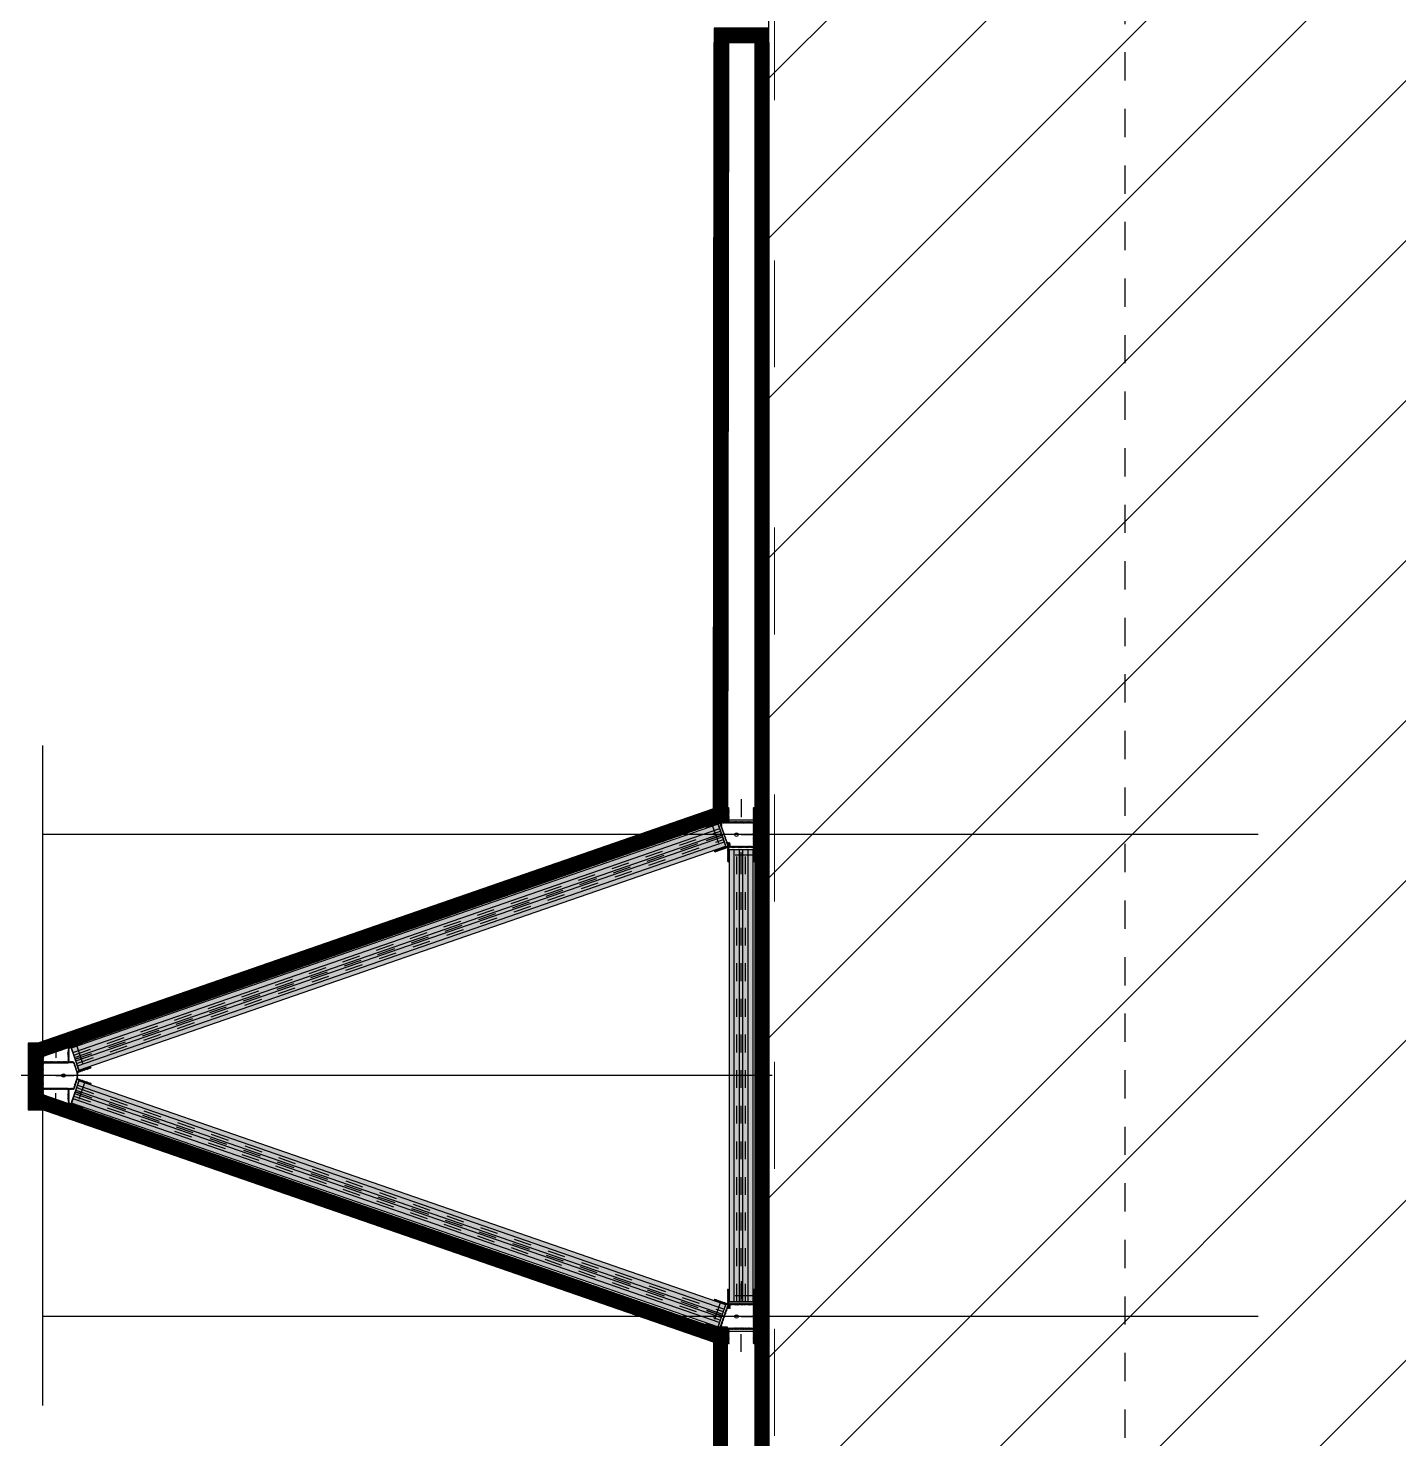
# Model space of a CAD drawing. Header units: millimetres. Extents: x 30 to 130, y 75 to 167.
# Drawn here: x 40.44 to 48.14, y 142.52 to 150.44 of the extents above; entities that cross this region are included whole.
import ezdxf
from ezdxf.enums import TextEntityAlignment as Align

# ---------------------------------------------------------------- set-up
doc = ezdxf.new("R2010")
doc.units = ezdxf.units.MM
doc.header["$LTSCALE"] = 0.05
for name, pattern in [('00 Ground$0$Dash', [6.35, 3.175, -3.175]), ('00 Ground$0$DASHDOT', [25.4, 12.7, -6.35, 0, -6.35]), ('00 Ground$0$DASHDOT2', [12.7, 6.35, -3.175, 0, -3.175]), ('00 Ground$0$HIDDEN', [9.525, 6.35, -3.175]), ('ACAD_ISO03W100', [30, 12, -18])]:
    doc.linetypes.add(name, pattern=pattern)
doc.layers.add('00 Ground$0$A-Panel Interior', color=6, linetype='Continuous', lineweight=0)
doc.layers.add('00 Ground$0$A-Proyecciones', color=252, linetype='Continuous', lineweight=0)
for name, color, linetype in [('00 Ground$0$A-Paneles', 7, 'Continuous'), ('00 Ground$0$E-PERFIL-ALZADO-EJES-GL1', 6, '00 Ground$0$DASHDOT'), ('00 Ground$0$E-PERFIL-ALZADO-GL1', 4, 'Continuous'), ('00 Ground$0$E-PERFIL-ALZADO-TEXTOS-GL1', 6, 'Continuous'), ('00 Ground$0$E-PERFIL-PLANTA-HXL2-EJES', 6, '00 Ground$0$DASHDOT'), ('00 Ground$0$E-PERFIL-PLANTA-HXL5', 4, 'Continuous'), ('00 Ground$0$E-PERFIL-PLANTA-HXL5-TEXTURAS', 6, 'Continuous'), ('00 Ground$0$E-PERFIL-PLANTA-HXL6', 2, 'Continuous'), ('00 Ground$0$E-PERFIL-PLANTA-HXL6-TEXTURAS', 6, 'Continuous'), ('00 Ground$0$EJES', 6, 'Continuous'), ('00 Ground$0$PUENTE GRUA', 5, 'Continuous'), ('CCTV_Cobertura', 2, 'Continuous'), ('MAPAS', 7, 'Continuous')]:
    doc.layers.add(name, color=color, linetype=linetype)
doc.styles.add('00 Ground$0$A10', font='arial.ttf', dxfattribs={"height": 0.1})
pattern_1 = [(45, (-3037.0573, -1545.84536), (-0.44901281, 0.44901281), [])]
pattern_2 = [(45, (-13597.1444, 7821.7855), (-2.24506403, 2.24506403), [])]
pattern_3 = [(135, (16.1473364, -37.2537986), (-0.00136948906, -0.00136948906), [])]

# ---------------------------------------------------------------- blocks, each defined once
blk = doc.blocks.new('*U82')
h = blk.add_hatch()
h.set_pattern_fill('ANSI31', color=250)
h.set_pattern_definition(pattern_2)
h.paths.add_polyline_path([(0, 0), (11744.3, 0), (11744.3, 80), (0, 80)])
at = {"layer": '00 Ground$0$A-Paneles', "color": 4}
blk.add_lwpolyline([(0, 0), (11744.3, 0), (11744.3, 80), (0, 80)], close=True, dxfattribs=at)
blk = doc.blocks.new('*U64')
h = blk.add_hatch()
h.set_pattern_fill('ANSI31', color=250)
h.set_pattern_definition(pattern_2)
h.paths.add_polyline_path([(0, 0), (4372.5, 0), (4372.5, 80), (0, 80)])
at = {"layer": '00 Ground$0$A-Paneles', "color": 4}
blk.add_lwpolyline([(0, 0), (4372.5, 0), (4372.5, 80), (0, 80)], close=True, dxfattribs=at)
blk = doc.blocks.new('*U67')
h = blk.add_hatch()
h.set_pattern_fill('ANSI31', color=250)
h.set_pattern_definition(pattern_2)
h.paths.add_polyline_path([(0, 0), (304.8, 0), (304.8, 80), (0, 80)])
at = {"layer": '00 Ground$0$A-Paneles', "color": 4}
blk.add_lwpolyline([(0, 0), (304.8, 0), (304.8, 80), (0, 80)], close=True, dxfattribs=at)
blk = doc.blocks.new('*U73')
h = blk.add_hatch()
h.set_pattern_fill('ANSI31', color=250)
h.set_pattern_definition(pattern_2)
h.paths.add_polyline_path([(0, 0), (4532, 0), (4532, 80), (0, 80)])
at = {"layer": '00 Ground$0$A-Paneles', "color": 4}
blk.add_lwpolyline([(0, 0), (4532, 0), (4532, 80), (0, 80)], close=True, dxfattribs=at)
blk = doc.blocks.new('*U122')
h = blk.add_hatch()
h.set_pattern_fill('ANSI31', color=250)
h.set_pattern_definition(pattern_2)
h.paths.add_polyline_path([(0, 0), (4015.7, 0), (4015.7, 80), (0, 80)])
at = {"layer": '00 Ground$0$A-Paneles', "color": 4}
blk.add_lwpolyline([(0, 0), (4015.7, 0), (4015.7, 80), (0, 80)], close=True, dxfattribs=at)
blk = doc.blocks.new('*U123')
h = blk.add_hatch()
h.set_pattern_fill('ANSI31', color=250)
h.set_pattern_definition(pattern_2)
h.paths.add_polyline_path([(0, 0), (4015.6, 0), (4015.6, 80), (0, 80)])
at = {"layer": '00 Ground$0$A-Paneles', "color": 4}
blk.add_lwpolyline([(0, 0), (4015.6, 0), (4015.6, 80), (0, 80)], close=True, dxfattribs=at)
blk = doc.blocks.new('*U125')
h = blk.add_hatch()
h.set_pattern_fill('ANSI31', color=250)
h.set_pattern_definition(pattern_2)
h.paths.add_polyline_path([(0, 0), (374.5, 0), (374.5, 80), (0, 80)])
at = {"layer": '00 Ground$0$A-Paneles', "color": 4}
blk.add_lwpolyline([(0, 0), (374.5, 0), (374.5, 80), (0, 80)], close=True, dxfattribs=at)
blk = doc.blocks.new('*U29')
at = {"true_color": 0xffffff}
h = blk.add_hatch(color=7, dxfattribs=at)
h.dxf.hatch_style = 1
h.paths.add_polyline_path([(2.5397, 0.066), (2.5397, -0.066), (0, -0.066), (0, 0.066)])
at = {"layer": '00 Ground$0$E-PERFIL-ALZADO-EJES-GL1', "color": 251, "linetype": '00 Ground$0$HIDDEN', "ltscale": 0.05}
for p, q in [((0, 0.025), (2.5397, 0.025)), ((0.033, -0.066), (0.033, 0.066)), ((2.5067, -0.066), (2.5067, 0.066)), ((0, -0.025), (2.5397, -0.025))]:
    blk.add_line(p, q, dxfattribs=at)
at = {"layer": '00 Ground$0$E-PERFIL-ALZADO-EJES-GL1', "color": 251, "linetype": '00 Ground$0$DASHDOT2', "ltscale": 0.05}
blk.add_line((0, 0), (2.5397, 0), dxfattribs=at)
at = {"layer": '00 Ground$0$E-PERFIL-ALZADO-GL1', "color": 6, "ltscale": 0.05}
for p, q in [((0, 0.04), (2.5397, 0.04)), ((0, 0.01), (2.5397, 0.01)), ((0, -0.01), (2.5397, -0.01)), ((0, -0.04), (2.5397, -0.04))]:
    blk.add_line(p, q, dxfattribs=at)
at = {"layer": '00 Ground$0$E-PERFIL-ALZADO-GL1', "ltscale": 0.05}
blk.add_lwpolyline([(2.5397, 0.066), (2.5397, -0.066), (0, -0.066), (0, 0.066)], close=True, dxfattribs=at)
at = {"layer": '00 Ground$0$E-PERFIL-ALZADO-TEXTOS-GL1', "style": '00 Ground$0$A10'}
blk.add_attdef('TIPO_BARRA', text='', height=0.1, dxfattribs=at).set_placement((1.2698, 0.1564), align=Align.MIDDLE_CENTER)
blk = doc.blocks.new('*U61')
at = {"true_color": 0xffffff}
h = blk.add_hatch(color=7, dxfattribs=at)
h.dxf.hatch_style = 1
h.paths.add_polyline_path([(3.8446, 0.066), (3.8446, -0.066), (0, -0.066), (0, 0.066)])
at = {"layer": '00 Ground$0$E-PERFIL-ALZADO-EJES-GL1', "color": 251, "linetype": '00 Ground$0$HIDDEN', "ltscale": 0.05}
for p, q in [((0, 0.025), (3.8446, 0.025)), ((0.033, -0.066), (0.033, 0.066)), ((3.8116, -0.066), (3.8116, 0.066)), ((0, -0.025), (3.8446, -0.025))]:
    blk.add_line(p, q, dxfattribs=at)
at = {"layer": '00 Ground$0$E-PERFIL-ALZADO-EJES-GL1', "color": 251, "linetype": '00 Ground$0$DASHDOT2', "ltscale": 0.05}
blk.add_line((0, 0), (3.8446, 0), dxfattribs=at)
at = {"layer": '00 Ground$0$E-PERFIL-ALZADO-GL1', "color": 6, "ltscale": 0.05}
for p, q in [((0, 0.04), (3.8446, 0.04)), ((0, 0.01), (3.8446, 0.01)), ((0, -0.01), (3.8446, -0.01)), ((0, -0.04), (3.8446, -0.04))]:
    blk.add_line(p, q, dxfattribs=at)
at = {"layer": '00 Ground$0$E-PERFIL-ALZADO-GL1', "ltscale": 0.05}
blk.add_lwpolyline([(3.8446, 0.066), (3.8446, -0.066), (0, -0.066), (0, 0.066)], close=True, dxfattribs=at)
at = {"layer": '00 Ground$0$E-PERFIL-ALZADO-TEXTOS-GL1', "style": '00 Ground$0$A10'}
blk.add_attdef('TIPO_BARRA', text='', height=0.1, dxfattribs=at).set_placement((1.9223, 0.1564), align=Align.MIDDLE_CENTER)
blk = doc.blocks.new('*U30')
at = {"layer": '00 Ground$0$E-PERFIL-PLANTA-HXL5-TEXTURAS'}
h = blk.add_hatch(dxfattribs=at)
h.set_pattern_fill('ANSI31', color=256, scale=0.00061, angle=90)
h.set_pattern_definition(pattern_3)
edge = h.paths.add_edge_path(flags=16)
edge.add_line((-0.0638, -0.068), (0, -0.068))
edge.add_line((0, -0.068), (0.0638, -0.068))
edge.add_arc((0.0638, -0.067), 0.001, 629.99892, 719.99892)
edge.add_line((0.0648, -0.067), (0.0648, 0.0606))
edge.add_arc((0.0638, 0.0606), 0.001, 359.99892, 449.99928)
edge.add_line((0.0638, 0.0616), (0.0458, 0.0616))
edge.add_arc((0.0458, 0.0626), 0.001, 539.99928, 629.99928, ccw=False)
edge.add_line((0.0448, 0.0626), (0.0448, 0.0765))
edge.add_arc((0.0438, 0.0765), 0.001, 359.99928, 430.89947)
edge.add_line((0.0441, 0.0774), (-0.0434, 0.1077))
edge.add_arc((-0.0438, 0.1068), 0.001, 430.89947, 449.99928)
edge.add_line((-0.0438, 0.1078), (-0.0638, 0.1078))
edge.add_arc((-0.0638, 0.1068), 0.001, 449.99928, 539.99964)
edge.add_line((-0.0648, 0.1068), (-0.0648, -0.067))
edge.add_arc((-0.0638, -0.067), 0.001, 539.99964, 629.99964)
edge = h.paths.add_edge_path()
edge.add_line((0.0867, 0.1161), (0.0733, 0.0773))
edge.add_arc((0.0742, 0.077), 0.001, 520.89947, 629.99892)
edge.add_line((0.0742, 0.076), (0.1183, 0.076))
edge.add_line((0.1183, 0.076), (0.1183, 0.0755))
edge.add_arc((0.1188, 0.0755), 0.0005, 539.99892, 719.99892)
edge.add_line((0.1193, 0.0755), (0.1193, 0.076))
edge.add_line((0.1193, 0.076), (0.1528, 0.076))
edge.add_line((0.1528, 0.076), (0.1528, 0.068))
edge.add_line((0.1528, 0.068), (0.0738, 0.068))
edge.add_arc((0.0738, 0.067), 0.001, 449.99892, 539.99892)
edge.add_line((0.0728, 0.067), (0.0728, 0.046))
edge.add_line((0.0728, 0.046), (0.0723, 0.046))
edge.add_arc((0.0723, 0.0455), 0.0005, 449.99892, 629.99892)
edge.add_line((0.0723, 0.045), (0.0728, 0.045))
edge.add_line((0.0728, 0.045), (0.0728, 0.0135))
edge.add_line((0.0728, 0.0135), (0.0723, 0.0135))
edge.add_arc((0.0723, 0.013), 0.0005, 449.99892, 629.99892)
edge.add_line((0.0723, 0.0125), (0.0728, 0.0125))
edge.add_line((0.0728, 0.0125), (0.0728, -0.019))
edge.add_line((0.0728, -0.019), (0.0723, -0.019))
edge.add_arc((0.0723, -0.0195), 0.0005, 449.99892, 629.99892)
edge.add_line((0.0723, -0.02), (0.0728, -0.02))
edge.add_line((0.0728, -0.02), (0.0728, -0.067))
edge.add_arc((0.0738, -0.067), 0.001, 539.99892, 629.99892)
edge.add_line((0.0738, -0.068), (0.1528, -0.068))
edge.add_line((0.1528, -0.068), (0.1528, -0.076))
edge.add_line((0.1528, -0.076), (0.1193, -0.076))
edge.add_line((0.1193, -0.076), (0.1193, -0.0755))
edge.add_arc((0.1188, -0.0755), 0.0005, 359.99892, 539.99892)
edge.add_line((0.1183, -0.0755), (0.1183, -0.076))
edge.add_line((0.1183, -0.076), (0, -0.076))
edge.add_line((0, -0.076), (-0.1183, -0.076))
edge.add_line((-0.1183, -0.076), (-0.1183, -0.0755))
edge.add_arc((-0.1188, -0.0755), 0.0005, 359.99964, 539.99964)
edge.add_line((-0.1193, -0.0755), (-0.1193, -0.076))
edge.add_line((-0.1193, -0.076), (-0.1528, -0.076))
edge.add_line((-0.1528, -0.076), (-0.1528, -0.068))
edge.add_line((-0.1528, -0.068), (-0.0738, -0.068))
edge.add_arc((-0.0738, -0.067), 0.001, 629.99964, 719.99964)
edge.add_line((-0.0728, -0.067), (-0.0728, -0.02))
edge.add_line((-0.0728, -0.02), (-0.0723, -0.02))
edge.add_arc((-0.0723, -0.0195), 0.0005, 629.99964, 809.99964)
edge.add_line((-0.0723, -0.019), (-0.0728, -0.019))
edge.add_line((-0.0728, -0.019), (-0.0728, 0.0125))
edge.add_line((-0.0728, 0.0125), (-0.0723, 0.0125))
edge.add_arc((-0.0723, 0.013), 0.0005, 629.99964, 809.99964)
edge.add_line((-0.0723, 0.0135), (-0.0728, 0.0135))
edge.add_line((-0.0728, 0.0135), (-0.0728, 0.045))
edge.add_line((-0.0728, 0.045), (-0.0723, 0.045))
edge.add_arc((-0.0723, 0.0455), 0.0005, 629.99964, 809.99964)
edge.add_line((-0.0723, 0.046), (-0.0728, 0.046))
edge.add_line((-0.0728, 0.046), (-0.0728, 0.067))
edge.add_arc((-0.0738, 0.067), 0.001, 359.99964, 449.99964)
edge.add_line((-0.0738, 0.068), (-0.1528, 0.068))
edge.add_line((-0.1528, 0.068), (-0.1528, 0.076))
edge.add_line((-0.1528, 0.076), (-0.1193, 0.076))
edge.add_line((-0.1193, 0.076), (-0.1193, 0.0755))
edge.add_arc((-0.1188, 0.0755), 0.0005, 539.99964, 719.99964)
edge.add_line((-0.1183, 0.0755), (-0.1183, 0.076))
edge.add_line((-0.1183, 0.076), (-0.0738, 0.076))
edge.add_arc((-0.0738, 0.077), 0.001, 629.99964, 719.99964)
edge.add_line((-0.0728, 0.077), (-0.0728, 0.1198))
edge.add_arc((-0.0718, 0.1198), 0.001, 520.89947, 539.99964, ccw=False)
edge.add_line((-0.0728, 0.1201), (-0.0569, 0.1659))
edge.add_line((-0.0569, 0.1659), (-0.0565, 0.1657))
edge.add_arc((-0.0563, 0.1662), 0.0005, 610.89947, 790.89947)
edge.add_line((-0.0561, 0.1666), (-0.0566, 0.1668))
edge.add_line((-0.0566, 0.1668), (-0.0456, 0.1985))
edge.add_line((-0.0456, 0.1985), (-0.0381, 0.1958))
edge.add_line((-0.0381, 0.1958), (-0.0639, 0.1212))
edge.add_arc((-0.063, 0.1209), 0.001, 520.89947, 610.89947)
edge.add_line((-0.0633, 0.1199), (0.0633, 0.0761))
edge.add_arc((0.0636, 0.077), 0.001, 610.89947, 700.89947)
edge.add_line((0.0646, 0.0767), (0.0904, 0.1513))
edge.add_line((0.0904, 0.1513), (0.098, 0.1487))
edge.add_line((0.098, 0.1487), (0.087, 0.1171))
edge.add_line((0.087, 0.1171), (0.0866, 0.1172))
edge.add_arc((0.0864, 0.1168), 0.0005, 430.89947, 610.89947)
edge.add_line((0.0862, 0.1163), (0.0867, 0.1161))
at = {"layer": '00 Ground$0$E-PERFIL-PLANTA-HXL2-EJES', "ltscale": 0.05}
for p, q in [((0, 0.098), (0.0336, 0.195)), ((0, 0), (0, 0.098)), ((-0.1985, 0), (0, 0)), ((0, 0), (0, -0.1985)), ((0.1985, 0), (0, 0))]:
    blk.add_line(p, q, dxfattribs=at)
at = {"layer": '00 Ground$0$EJES', "color": 240, "true_color": 0xed1f24}
blk.add_circle((-0.0001, 0.0259), 0.01, dxfattribs=at)
at = {"layer": 'Defpoints'}
for p, q in [((0.0336, 0.195), (0.0033, 0.1074)), ((-0.061, 0.1297), (0.0675, 0.0852)), ((-0.0828, 0.068), (-0.0828, -0.068)), ((0.0828, 0.068), (0.0828, -0.068))]:
    blk.add_line(p, q, dxfattribs=at)
blk = doc.blocks.new('00 Ground$0$HXL61')
at = {"layer": '00 Ground$0$E-PERFIL-PLANTA-HXL6-TEXTURAS'}
h = blk.add_hatch(dxfattribs=at)
h.set_pattern_fill('ANSI31', color=256, scale=0.00061, angle=90)
h.set_pattern_definition([(135, (17.1384045, -41.9100713), (-0.00136948906, -0.00136948906), [])])
edge = h.paths.add_edge_path(flags=16)
edge.add_line((-0.0603, 0.071), (0.0603, 0.071))
edge.add_line((0.0603, 0.071), (0.0613, 0.07))
edge.add_line((0.0613, 0.07), (0.0703, 0.07))
edge.add_arc((0.0703, 0.069), 0.001, 0, 90, ccw=False)
edge.add_line((0.0713, 0.069), (0.0713, -0.0978))
edge.add_arc((0.0703, -0.0978), 0.001, -71.56505, 0, ccw=False)
edge.add_line((0.0706, -0.0987), (0.0158, -0.117))
edge.add_arc((0.0155, -0.116), 0.001, -90, -71.56505, ccw=False)
edge.add_line((0.0155, -0.117), (-0.0155, -0.117))
edge.add_arc((-0.0155, -0.116), 0.001, -108.43495, -90, ccw=False)
edge.add_line((-0.0158, -0.117), (-0.0706, -0.0987))
edge.add_arc((-0.0703, -0.0978), 0.001, 180, 251.56505, ccw=False)
edge.add_line((-0.0713, -0.0978), (-0.0713, 0.069))
edge.add_arc((-0.0703, 0.069), 0.001, 90, 180, ccw=False)
edge.add_line((-0.0703, 0.07), (-0.0613, 0.07))
edge.add_line((-0.0613, 0.07), (-0.0603, 0.071))
edge = h.paths.add_edge_path()
edge.add_line((0.1033, -0.068), (0.0793, -0.068))
edge.add_arc((0.0793, -0.067), 0.001, -180, -90, ccw=False)
edge.add_line((0.0783, -0.067), (0.0783, 0.069))
edge.add_arc((0.0793, 0.069), 0.001, 90, 180, ccw=False)
edge.add_line((0.0793, 0.07), (0.1033, 0.07))
edge.add_line((0.1033, 0.07), (0.1053, 0.068))
edge.add_line((0.1053, 0.068), (0.1313, 0.068))
edge.add_line((0.1313, 0.068), (0.1333, 0.07))
edge.add_line((0.1333, 0.07), (0.1573, 0.07))
edge.add_arc((0.1573, 0.071), 0.001, 270, 360)
edge.add_line((0.1583, 0.071), (0.1583, 0.075))
edge.add_arc((0.1573, 0.075), 0.001, 0, 90)
edge.add_line((0.1573, 0.076), (-0.1573, 0.076))
edge.add_arc((-0.1573, 0.075), 0.001, 90, 180)
edge.add_line((-0.1583, 0.075), (-0.1583, 0.071))
edge.add_arc((-0.1573, 0.071), 0.001, 180, 270)
edge.add_line((-0.1573, 0.07), (-0.1333, 0.07))
edge.add_line((-0.1333, 0.07), (-0.1313, 0.068))
edge.add_line((-0.1313, 0.068), (-0.1053, 0.068))
edge.add_line((-0.1053, 0.068), (-0.1033, 0.07))
edge.add_line((-0.1033, 0.07), (-0.0793, 0.07))
edge.add_arc((-0.0793, 0.069), 0.001, 0, 90, ccw=False)
edge.add_line((-0.0783, 0.069), (-0.0783, -0.067))
edge.add_arc((-0.0793, -0.067), 0.001, -90, 0, ccw=False)
edge.add_line((-0.0793, -0.068), (-0.1033, -0.068))
edge.add_line((-0.1033, -0.068), (-0.1053, -0.066))
edge.add_line((-0.1053, -0.066), (-0.1313, -0.066))
edge.add_line((-0.1313, -0.066), (-0.1333, -0.068))
edge.add_line((-0.1333, -0.068), (-0.157, -0.068))
edge.add_line((-0.157, -0.068), (-0.1848, -0.1483))
edge.add_arc((-0.1839, -0.1486), 0.001, 160.90019, 250.90019)
edge.add_line((-0.1842, -0.1495), (-0.1804, -0.1509))
edge.add_arc((-0.1801, -0.1499), 0.001, 250.90019, 340.90019)
edge.add_line((-0.1792, -0.1502), (-0.1713, -0.1276))
edge.add_line((-0.1713, -0.1276), (-0.1688, -0.1263))
edge.add_line((-0.1688, -0.1263), (-0.1603, -0.1018))
edge.add_line((-0.1603, -0.1018), (-0.1615, -0.0992))
edge.add_line((-0.1615, -0.0992), (-0.1528, -0.074))
edge.add_line((-0.1528, -0.074), (-0.0793, -0.074))
edge.add_arc((-0.0793, -0.075), 0.001, 0, 90, ccw=False)
edge.add_line((-0.0783, -0.075), (-0.0783, -0.1007))
edge.add_arc((-0.0773, -0.1007), 0.001, 180, 251.56505)
edge.add_line((-0.0776, -0.1017), (-0.0236, -0.1197))
edge.add_arc((-0.0239, -0.1206), 0.001, -19.09981, 71.56505, ccw=False)
edge.add_line((-0.023, -0.1209), (-0.0311, -0.1444))
edge.add_line((-0.0311, -0.1444), (-0.0336, -0.1456))
edge.add_line((-0.0336, -0.1456), (-0.0421, -0.1702))
edge.add_line((-0.0421, -0.1702), (-0.0409, -0.1727))
edge.add_line((-0.0409, -0.1727), (-0.0488, -0.1954))
edge.add_arc((-0.0478, -0.1957), 0.001, 160.90019, 250.90019)
edge.add_line((-0.0481, -0.1967), (-0.0444, -0.198))
edge.add_arc((-0.044, -0.197), 0.001, 250.90019, 340.90019)
edge.add_line((-0.0431, -0.1974), (-0.0172, -0.1227))
edge.add_arc((-0.0163, -0.123), 0.001, 90, 160.90019, ccw=False)
edge.add_line((-0.0163, -0.122), (0.0163, -0.122))
edge.add_arc((0.0163, -0.123), 0.001, 19.09981, 90, ccw=False)
edge.add_line((0.0172, -0.1227), (0.0431, -0.1974))
edge.add_arc((0.044, -0.197), 0.001, 199.09981, 289.09981)
edge.add_line((0.0444, -0.198), (0.0481, -0.1967))
edge.add_arc((0.0478, -0.1957), 0.001, -70.90019, 19.09981)
edge.add_line((0.0488, -0.1954), (0.0409, -0.1727))
edge.add_line((0.0409, -0.1727), (0.0421, -0.1702))
edge.add_line((0.0421, -0.1702), (0.0336, -0.1456))
edge.add_line((0.0336, -0.1456), (0.0311, -0.1444))
edge.add_line((0.0311, -0.1444), (0.023, -0.1209))
edge.add_arc((0.0239, -0.1206), 0.001, 108.43495, 199.09981, ccw=False)
edge.add_line((0.0236, -0.1197), (0.0776, -0.1017))
edge.add_arc((0.0773, -0.1007), 0.001, -71.56505, 0)
edge.add_line((0.0783, -0.1007), (0.0783, -0.075))
edge.add_arc((0.0793, -0.075), 0.001, 90, 180, ccw=False)
edge.add_line((0.0793, -0.074), (0.1528, -0.074))
edge.add_line((0.1528, -0.074), (0.1615, -0.0992))
edge.add_line((0.1615, -0.0992), (0.1603, -0.1018))
edge.add_line((0.1603, -0.1018), (0.1688, -0.1263))
edge.add_line((0.1688, -0.1263), (0.1713, -0.1276))
edge.add_line((0.1713, -0.1276), (0.1792, -0.1502))
edge.add_arc((0.1801, -0.1499), 0.001, 199.09981, 289.09981)
edge.add_line((0.1804, -0.1509), (0.1842, -0.1495))
edge.add_arc((0.1839, -0.1486), 0.001, -70.90019, 19.09981)
edge.add_line((0.1848, -0.1483), (0.157, -0.068))
edge.add_line((0.157, -0.068), (0.1333, -0.068))
edge.add_line((0.1333, -0.068), (0.1313, -0.066))
edge.add_line((0.1313, -0.066), (0.1053, -0.066))
edge.add_line((0.1053, -0.066), (0.1033, -0.068))
at = {"layer": '00 Ground$0$E-PERFIL-PLANTA-HXL2-EJES', "ltscale": 0.05}
for p, q in [((0, 0), (0, 0.098)), ((0, -0.2166), (0, 0.0978)), ((-0.1985, 0), (0, 0)), ((0, 0), (0, -0.1985)), ((0.1985, 0), (0, 0))]:
    blk.add_line(p, q, dxfattribs=at)
at = {"layer": '00 Ground$0$EJES', "color": 240, "true_color": 0xed1f24}
blk.add_circle((0, -0.0427), 0.01, dxfattribs=at)
at = {"layer": 'Defpoints'}
for p, q in [((-0.0717, 0.068), (-0.0717, -0.068)), ((0.0717, 0.068), (0.0717, -0.068)), ((-0.0282, -0.1287), (-0.1553, -0.0863)), ((-0.1035, -0.1428), (-0.0917, -0.1075)), ((0.0282, -0.1287), (0.1553, -0.0863)), ((0.1035, -0.1428), (0.0917, -0.1075))]:
    blk.add_line(p, q, dxfattribs=at)
blk = doc.blocks.new('00 Ground$0$HXL5')
at = {"layer": '00 Ground$0$E-PERFIL-PLANTA-HXL5-TEXTURAS'}
h = blk.add_hatch(dxfattribs=at)
h.set_pattern_fill('ANSI31', color=256, scale=0.00061, angle=90)
h.set_pattern_definition(pattern_3)
edge = h.paths.add_edge_path(flags=16)
edge.add_line((0.0638, -0.068), (0, -0.068))
edge.add_line((0, -0.068), (-0.0638, -0.068))
edge.add_arc((-0.0638, -0.067), 0.001, -179.99892, -89.99892, ccw=False)
edge.add_line((-0.0648, -0.067), (-0.0648, 0.0606))
edge.add_arc((-0.0638, 0.0606), 0.001, 90.00072, 180.00108, ccw=False)
edge.add_line((-0.0638, 0.0616), (-0.0458, 0.0616))
edge.add_arc((-0.0458, 0.0626), 0.001, -89.99928, 0.00072)
edge.add_line((-0.0448, 0.0626), (-0.0448, 0.0765))
edge.add_arc((-0.0438, 0.0765), 0.001, 109.10053, 180.00072, ccw=False)
edge.add_line((-0.0441, 0.0774), (0.0434, 0.1077))
edge.add_arc((0.0437, 0.1068), 0.001, 90.00072, 109.10053, ccw=False)
edge.add_line((0.0437, 0.1078), (0.0638, 0.1078))
edge.add_arc((0.0638, 0.1068), 0.001, 0.00036, 90.00072, ccw=False)
edge.add_line((0.0648, 0.1068), (0.0648, -0.067))
edge.add_arc((0.0638, -0.067), 0.001, -89.99964, 0.00036, ccw=False)
edge = h.paths.add_edge_path()
edge.add_line((-0.0867, 0.1161), (-0.0733, 0.0773))
edge.add_arc((-0.0742, 0.077), 0.001, -89.99892, 19.10053, ccw=False)
edge.add_line((-0.0742, 0.076), (-0.1183, 0.076))
edge.add_line((-0.1183, 0.076), (-0.1183, 0.0755))
edge.add_arc((-0.1188, 0.0755), 0.0005, -179.99892, 0.00108, ccw=False)
edge.add_line((-0.1193, 0.0755), (-0.1193, 0.076))
edge.add_line((-0.1193, 0.076), (-0.1528, 0.076))
edge.add_line((-0.1528, 0.076), (-0.1528, 0.068))
edge.add_line((-0.1528, 0.068), (-0.0738, 0.068))
edge.add_arc((-0.0738, 0.067), 0.001, 0.00108, 90.00108, ccw=False)
edge.add_line((-0.0728, 0.067), (-0.0728, 0.046))
edge.add_line((-0.0728, 0.046), (-0.0723, 0.046))
edge.add_arc((-0.0723, 0.0455), 0.0005, -89.99892, 90.00108, ccw=False)
edge.add_line((-0.0723, 0.045), (-0.0728, 0.045))
edge.add_line((-0.0728, 0.045), (-0.0728, 0.0135))
edge.add_line((-0.0728, 0.0135), (-0.0723, 0.0135))
edge.add_arc((-0.0723, 0.013), 0.0005, -89.99892, 90.00108, ccw=False)
edge.add_line((-0.0723, 0.0125), (-0.0728, 0.0125))
edge.add_line((-0.0728, 0.0125), (-0.0728, -0.019))
edge.add_line((-0.0728, -0.019), (-0.0723, -0.019))
edge.add_arc((-0.0723, -0.0195), 0.0005, -89.99892, 90.00108, ccw=False)
edge.add_line((-0.0723, -0.02), (-0.0728, -0.02))
edge.add_line((-0.0728, -0.02), (-0.0728, -0.067))
edge.add_arc((-0.0738, -0.067), 0.001, -89.99892, 0.00108, ccw=False)
edge.add_line((-0.0738, -0.068), (-0.1528, -0.068))
edge.add_line((-0.1528, -0.068), (-0.1528, -0.076))
edge.add_line((-0.1528, -0.076), (-0.1193, -0.076))
edge.add_line((-0.1193, -0.076), (-0.1193, -0.0755))
edge.add_arc((-0.1188, -0.0755), 0.0005, 0.00108, 180.00108, ccw=False)
edge.add_line((-0.1183, -0.0755), (-0.1183, -0.076))
edge.add_line((-0.1183, -0.076), (0, -0.076))
edge.add_line((0, -0.076), (0.1183, -0.076))
edge.add_line((0.1183, -0.076), (0.1183, -0.0755))
edge.add_arc((0.1188, -0.0755), 0.0005, 0.00036, 180.00036, ccw=False)
edge.add_line((0.1193, -0.0755), (0.1193, -0.076))
edge.add_line((0.1193, -0.076), (0.1528, -0.076))
edge.add_line((0.1528, -0.076), (0.1528, -0.068))
edge.add_line((0.1528, -0.068), (0.0738, -0.068))
edge.add_arc((0.0738, -0.067), 0.001, -179.99964, -89.99964, ccw=False)
edge.add_line((0.0728, -0.067), (0.0728, -0.02))
edge.add_line((0.0728, -0.02), (0.0723, -0.02))
edge.add_arc((0.0723, -0.0195), 0.0005, -269.99964, -89.99964, ccw=False)
edge.add_line((0.0723, -0.019), (0.0728, -0.019))
edge.add_line((0.0728, -0.019), (0.0728, 0.0125))
edge.add_line((0.0728, 0.0125), (0.0723, 0.0125))
edge.add_arc((0.0723, 0.013), 0.0005, -269.99964, -89.99964, ccw=False)
edge.add_line((0.0723, 0.0135), (0.0728, 0.0135))
edge.add_line((0.0728, 0.0135), (0.0728, 0.045))
edge.add_line((0.0728, 0.045), (0.0723, 0.045))
edge.add_arc((0.0723, 0.0455), 0.0005, -269.99964, -89.99964, ccw=False)
edge.add_line((0.0723, 0.046), (0.0728, 0.046))
edge.add_line((0.0728, 0.046), (0.0728, 0.067))
edge.add_arc((0.0738, 0.067), 0.001, 90.00036, 180.00036, ccw=False)
edge.add_line((0.0738, 0.068), (0.1528, 0.068))
edge.add_line((0.1528, 0.068), (0.1528, 0.076))
edge.add_line((0.1528, 0.076), (0.1193, 0.076))
edge.add_line((0.1193, 0.076), (0.1193, 0.0755))
edge.add_arc((0.1188, 0.0755), 0.0005, -179.99964, 0.00036, ccw=False)
edge.add_line((0.1183, 0.0755), (0.1183, 0.076))
edge.add_line((0.1183, 0.076), (0.0738, 0.076))
edge.add_arc((0.0738, 0.077), 0.001, -179.99964, -89.99964, ccw=False)
edge.add_line((0.0728, 0.077), (0.0728, 0.1198))
edge.add_arc((0.0718, 0.1198), 0.001, 0.00036, 19.10053)
edge.add_line((0.0728, 0.1201), (0.0569, 0.1659))
edge.add_line((0.0569, 0.1659), (0.0565, 0.1657))
edge.add_arc((0.0563, 0.1662), 0.0005, -250.89947, -70.89947, ccw=False)
edge.add_line((0.0561, 0.1666), (0.0566, 0.1668))
edge.add_line((0.0566, 0.1668), (0.0456, 0.1985))
edge.add_line((0.0456, 0.1985), (0.0381, 0.1958))
edge.add_line((0.0381, 0.1958), (0.0639, 0.1212))
edge.add_arc((0.063, 0.1209), 0.001, -70.89947, 19.10053, ccw=False)
edge.add_line((0.0633, 0.1199), (-0.0633, 0.0761))
edge.add_arc((-0.0636, 0.077), 0.001, -160.89947, -70.89947, ccw=False)
edge.add_line((-0.0646, 0.0767), (-0.0904, 0.1513))
edge.add_line((-0.0904, 0.1513), (-0.098, 0.1487))
edge.add_line((-0.098, 0.1487), (-0.087, 0.1171))
edge.add_line((-0.087, 0.1171), (-0.0866, 0.1172))
edge.add_arc((-0.0864, 0.1168), 0.0005, -70.89947, 109.10053, ccw=False)
edge.add_line((-0.0862, 0.1163), (-0.0867, 0.1161))
at = {"layer": '00 Ground$0$E-PERFIL-PLANTA-HXL2-EJES', "ltscale": 0.05}
for p, q in [((0, 0.098), (-0.0336, 0.195)), ((0, 0), (0, 0.098)), ((-0.1985, 0), (0, 0)), ((0.1985, 0), (0, 0)), ((0, 0), (0, -0.1985))]:
    blk.add_line(p, q, dxfattribs=at)
at = {"layer": '00 Ground$0$EJES', "color": 240, "true_color": 0xed1f24}
blk.add_circle((0.0001, 0.0259), 0.01, dxfattribs=at)
at = {"layer": 'Defpoints'}
for p, q in [((-0.0336, 0.195), (-0.0033, 0.1074)), ((0.061, 0.1297), (-0.0675, 0.0852)), ((-0.0828, 0.068), (-0.0828, -0.068)), ((0.0828, 0.068), (0.0828, -0.068))]:
    blk.add_line(p, q, dxfattribs=at)
blk = doc.blocks.new('00 Ground$0$Pata Arco')
at = {"layer": 'Defpoints'}
for p, q in [((-4.0978, 1.8535), (-4.0978, -1.8535)), ((-0.0978, 1.9), (-0.0978, -1.9)), ((2.7291, 1.3527), (-4.0978, 1.3527)), ((0, 0), (-13.3283, 0)), ((2.7291, -1.3527), (-4.0978, -1.3527))]:
    blk.add_line(p, q, dxfattribs=at)
at = {"xscale": -1}
for p, rotation in [((-3.9143, 0.0917), 199.0945065458419), ((-3.9143, -0.0917), 160.9054899261241)]:
    blk.add_blockref('*U61', p, dxfattribs=dict(at, rotation=rotation))
at = {"rotation": 89.99999999608256}
blk.add_blockref('*U29', (-0.1738, -1.2698), dxfattribs=at)
at = {"layer": '00 Ground$0$E-PERFIL-PLANTA-HXL5', "rotation": 90}
for name, p in [('00 Ground$0$HXL5', (-0.1738, 1.3527)), ('*U30', (-0.1738, -1.3527))]:
    blk.add_blockref(name, p, dxfattribs=at)
at = {"layer": '00 Ground$0$E-PERFIL-PLANTA-HXL6', "rotation": 90}
blk.add_blockref('00 Ground$0$HXL61', (-4.0218, 0), dxfattribs=at)
blk = doc.blocks.new('*U252')
at = {"layer": '00 Ground$0$A-Proyecciones'}
blk.add_blockref('00 Ground$0$Pata Arco', (-35.9822, 0), dxfattribs=at)
blk = doc.blocks.new('*U251')
at = {"layer": '00 Ground$0$A-Proyecciones', "color": 0, "linetype": 'ByBlock', "lineweight": -2}
blk.add_blockref('*U252', (0, 54.75), dxfattribs=at)

msp = doc.modelspace()

# ---------------------------------------------------------------- hatches: boundary and pattern name
at = {"layer": 'CCTV_Cobertura', "true_color": 0x636466, "transparency": 33554687}
h = msp.add_hatch(dxfattribs=at)
h.set_pattern_fill('ANSI31', color=251, scale=0.2)
h.set_pattern_definition(pattern_1)
h.paths.add_polyline_path([(76.2083, 162.4548), (47.7844, 162.4548), (47.7844, 162.1399), (47.7844, 162.0499), (46.89, 162.0499), (50.0027, 158.5929), (69.998, 140.5891), (72.344, 145.6201, -0.043254), (72.0103, 145.9342, -0.080062), (71.4917, 146.744, -0.081622), (71.0859, 148.354), (73.2528, 147.5689), (77.0193, 155.6464, -0.042933)])
h.paths.add_polyline_path([(76.1869, 163.6669), (68.0994, 163.6669), (68.0994, 163.7269), (65.7994, 163.7269), (65.7994, 163.8119), (48.1344, 163.8119), (48.1344, 163.6819), (47.7844, 163.6819), (47.7844, 162.4548), (76.2083, 162.4548, -0.007577)])
h.paths.add_polyline_path([(47.7044, 162.4548), (46.5994, 162.4548), (46.5994, 162.3728), (46.818, 162.1299), (47.7144, 162.1299), (47.7144, 162.1399), (47.7044, 162.1399)])
h.paths.add_polyline_path([(47.7044, 163.6819), (47.5844, 163.6819), (47.5844, 163.8431), (45.4047, 163.7669), (45.4004, 163.7553), (45.3903, 163.7319), (45.3851, 163.7214), (46.5994, 162.3728), (46.5994, 162.4548), (47.7044, 162.4548)])
h = msp.add_hatch(dxfattribs=at)
h.set_pattern_fill('ANSI37', color=251, scale=0.2)
h.set_pattern_definition([(45, (-3037.0573, -1545.84536), (-0.44901281, 0.44901281), []), (135, (-3037.0573, -1545.84536), (-0.44901281, -0.44901281), [])])
h.paths.add_polyline_path([(85.3458, 163.6669), (80.5994, 163.6669), (80.5994, 163.6609), (80.5994, 163.6449), (80.5794, 163.6449), (80.5787, 163.5862), (80.6311, 163.586), (80.6299, 163.5792), (80.6318, 163.493), (80.6319, 163.4918), (80.6319, 163.4906), (80.632, 163.4897), (80.632, 163.4888), (80.6321, 163.4882), (80.6332, 163.4794), (80.6376, 163.271), (80.6384, 163.2323), (80.637, 163.232), (80.6349, 163.1892), (80.6219, 163.1851), (80.5832, 163.1812), (80.922, 162.4548), (85.3244, 162.4548, 0.007577)])
h.paths.add_polyline_path([(80.5333, 163.1821), (80.5197, 163.1829), (80.4809, 163.1872), (80.4783, 163.2523), (80.4788, 163.2679), (80.4855, 163.4801), (80.4867, 163.489), (80.4867, 163.4896), (80.4868, 163.4904), (80.4869, 163.4914), (80.4869, 163.4925), (80.487, 163.4938), (80.49, 163.5863), (80.5068, 163.5866), (80.5402, 163.5864), (80.5393, 163.6449), (80.5194, 163.6449), (76.187, 163.6526, 0.007488), (76.2083, 162.4548), (80.1942, 162.4548)])
h.paths.add_polyline_path([(46.5994, 124.9548), (44.5994, 124.9548), (44.5994, 123.2511, 0.012504), (46.5994, 123.2896)])
h.paths.add_polyline_path([(46.5994, 127.6601), (44.5994, 127.6601), (44.5994, 124.9548), (44.6419, 124.9548), (46.5994, 124.9548)])
h.paths.add_polyline_path([(46.5994, 129.0046, 0.012504), (44.5994, 129.0431), (44.5994, 127.6601), (44.6419, 127.6601), (46.5994, 127.6601)])
h.paths.add_polyline_path([(46.5994, 129.0046), (46.5994, 127.6601), (46.5994, 123.2896, 0.084867), (59.7747, 126.1471, 0.084867)])
h = msp.add_hatch(dxfattribs=at)
h.set_pattern_fill('ANSI31', color=251, scale=0.2)
h.set_pattern_definition(pattern_1)
h.paths.add_polyline_path([(50.0027, 158.5929), (46.8243, 161.4548), (46.5994, 161.4548), (46.5994, 129.0046, -0.084867), (59.7747, 126.1471, 0.031101), (64.2617, 128.2874), (68.7068, 137.82)])
h.paths.add_polyline_path([(46.5994, 161.4548), (44.7674, 161.4548), (44.6662, 158.5593), (44.6662, 158.081), (44.6662, 157.156), (44.6902, 157.156), (44.6904, 157.156), (44.691, 157.156), (44.6917, 157.1561), (44.6923, 157.1561), (44.6929, 157.1562), (44.6936, 157.1563), (44.6942, 157.1565), (44.6948, 157.1567), (44.6954, 157.1569), (44.696, 157.1571), (44.6966, 157.1573), (44.6972, 157.1576), (44.6978, 157.1579), (44.6983, 157.1582), (44.6989, 157.1585), (44.6994, 157.1589), (44.6999, 157.1593), (44.7004, 157.1597), (44.7009, 157.1601), (44.7014, 157.1605), (44.7018, 157.161), (44.7023, 157.1614), (44.7027, 157.1619), (44.7031, 157.1624), (44.7034, 157.163), (44.7038, 157.1635), (44.7041, 157.164), (44.7044, 157.1646), (44.7047, 157.1652), (44.705, 157.1658), (44.7052, 157.1664), (44.7054, 157.167), (44.7056, 157.1676), (44.7058, 157.1682), (44.7059, 157.1688), (44.706, 157.1694), (44.7061, 157.1701), (44.7062, 157.1707), (44.7062, 157.1714), (44.7062, 157.172), (44.7062, 157.251), (44.7062, 157.2512), (44.7062, 157.2518), (44.7062, 157.2524), (44.7061, 157.2531), (44.706, 157.2537), (44.7059, 157.2543), (44.7057, 157.255), (44.7056, 157.2556), (44.7054, 157.2562), (44.7051, 157.2568), (44.7049, 157.2574), (44.7046, 157.258), (44.7043, 157.2585), (44.704, 157.2591), (44.7037, 157.2596), (44.7033, 157.2602), (44.703, 157.2607), (44.7026, 157.2612), (44.7021, 157.2617), (44.7017, 157.2621), (44.7012, 157.2626), (44.7008, 157.263), (44.7003, 157.2634), (44.6998, 157.2638), (44.6993, 157.2642), (44.6987, 157.2645), (44.6982, 157.2649), (44.6976, 157.2652), (44.697, 157.2655), (44.6965, 157.2657), (44.6959, 157.266), (44.6953, 157.2662), (44.6946, 157.2664), (44.694, 157.2665), (44.6934, 157.2667), (44.6928, 157.2668), (44.6921, 157.2669), (44.6915, 157.2669), (44.6909, 157.267), (44.6902, 157.267), (44.6822, 157.267), (44.6822, 157.285), (44.6976, 157.285), (44.7107, 157.279), (44.72, 157.2688), (44.7242, 157.2568), (44.7242, 157.1646), (44.7182, 157.1515), (44.7081, 157.1422), (44.696, 157.138), (44.6662, 157.138), (44.6662, 156.1845), (44.6049, 153.5381), (44.6662, 153.5381), (44.6662, 152.3346), (44.6562, 152.3346), (44.6562, 151.4266), (44.6612, 151.4266), (44.6612, 151.4096), (44.6902, 151.4096), (44.6904, 151.4096), (44.691, 151.4096), (44.6917, 151.4097), (44.6923, 151.4097), (44.6929, 151.4098), (44.6936, 151.4099), (44.6942, 151.4101), (44.6948, 151.4103), (44.6954, 151.4105), (44.696, 151.4107), (44.6966, 151.4109), (44.6972, 151.4112), (44.6978, 151.4115), (44.6983, 151.4118), (44.6989, 151.4121), (44.6994, 151.4125), (44.6999, 151.4129), (44.7004, 151.4133), (44.7009, 151.4137), (44.7014, 151.4141), (44.7018, 151.4146), (44.7023, 151.415), (44.7027, 151.4155), (44.7031, 151.416), (44.7034, 151.4166), (44.7038, 151.4171), (44.7041, 151.4176), (44.7044, 151.4182), (44.7047, 151.4188), (44.705, 151.4194), (44.7052, 151.42), (44.7054, 151.4206), (44.7056, 151.4212), (44.7058, 151.4218), (44.7059, 151.4224), (44.706, 151.423), (44.7061, 151.4237), (44.7062, 151.4243), (44.7062, 151.425), (44.7062, 151.4256), (44.7062, 151.5046), (44.7062, 151.5048), (44.7062, 151.5054), (44.7062, 151.506), (44.7061, 151.5067), (44.706, 151.5073), (44.7059, 151.5079), (44.7057, 151.5086), (44.7056, 151.5092), (44.7054, 151.5098), (44.7051, 151.5104), (44.7049, 151.511), (44.7046, 151.5116), (44.7043, 151.5121), (44.704, 151.5127), (44.7037, 151.5132), (44.7033, 151.5138), (44.703, 151.5143), (44.7026, 151.5148), (44.7021, 151.5153), (44.7017, 151.5157), (44.7012, 151.5162), (44.7008, 151.5166), (44.7003, 151.517), (44.6998, 151.5174), (44.6993, 151.5178), (44.6987, 151.5181), (44.6982, 151.5185), (44.6976, 151.5188), (44.697, 151.5191), (44.6965, 151.5193), (44.6959, 151.5196), (44.6953, 151.5198), (44.6946, 151.52), (44.694, 151.5201), (44.6934, 151.5203), (44.6928, 151.5204), (44.6921, 151.5205), (44.6915, 151.5205), (44.6909, 151.5206), (44.6902, 151.5206), (44.6822, 151.5206), (44.6822, 151.5386), (44.6976, 151.5386), (44.7107, 151.5326), (44.72, 151.5224), (44.7242, 151.5104), (44.7242, 151.4182), (44.7182, 151.4051), (44.7081, 151.3958), (44.696, 151.3916), (44.6612, 151.3916), (44.6612, 151.3666), (44.6372, 151.3666), (44.6372, 151.3506), (44.5994, 151.3506), (44.5994, 150.3581), (44.5994, 145.9101), (44.6419, 145.9101), (46.5994, 145.9101)])
h.paths.add_polyline_path([(46.5994, 145.9101), (44.6419, 145.9101), (44.5994, 145.9101), (44.5994, 143.2048), (44.6419, 143.2048), (46.5994, 143.2048)])
h.paths.add_polyline_path([(46.5994, 143.2048), (44.6419, 143.2048), (44.5994, 143.2048), (44.5994, 129.0431, -0.012504), (46.5994, 129.0046)])
h.paths.add_polyline_path([(44.6694, 136.386), (44.6694, 136.3823), (44.6957, 136.386)], flags=16)
h.paths.add_polyline_path([(44.7274, 136.4377), (44.7094, 136.4557), (44.7094, 136.42), (44.7274, 136.42)], flags=16)
h.paths.add_polyline_path([(44.6594, 137.329), (44.6594, 136.533), (44.6934, 136.533), (44.7217, 136.5328), (44.7267, 136.5057), (44.7264, 136.507), (44.726, 136.5084), (44.7256, 136.5097), (44.7252, 136.5109), (44.7247, 136.5122), (44.7241, 136.5134), (44.7235, 136.5147), (44.7229, 136.5159), (44.7222, 136.517), (44.7214, 136.5182), (44.7206, 136.5193), (44.7198, 136.5203), (44.7189, 136.5214), (44.718, 136.5224), (44.717, 136.5234), (44.716, 136.5243), (44.715, 136.5252), (44.714, 136.526), (44.7129, 136.5268), (44.7117, 136.5276), (44.7106, 136.5283), (44.7094, 136.5289), (44.7082, 136.5296), (44.7069, 136.5301), (44.7057, 136.5307), (44.7044, 136.5311), (44.7031, 136.5315), (44.7018, 136.5319), (44.7005, 136.5322), (44.6991, 136.5325), (44.6978, 136.5327), (44.6964, 136.5328), (44.6951, 136.5329), (44.6937, 136.533), (44.6934, 136.533), (44.6854, 136.533), (44.6854, 136.515), (44.6663, 136.402), (44.6939, 136.404), (44.6644, 136.404), (44.6644, 136.361), (44.6594, 136.361), (44.6404, 136.361), (44.6404, 137.329)], flags=16)
h.paths.add_polyline_path([(44.7369, 134.4368), (44.7274, 134.4538), (44.7274, 134.4272)], flags=16)
h.paths.add_polyline_path([(44.7094, 134.366), (44.7094, 134.3658), (44.7093, 134.3651), (44.7093, 134.3645), (44.7092, 134.3639), (44.7091, 134.3632), (44.709, 134.3626), (44.7089, 134.362), (44.7087, 134.3614), (44.7085, 134.3608), (44.7083, 134.3602), (44.708, 134.3596), (44.7078, 134.359), (44.7075, 134.3584), (44.7072, 134.3579), (44.7068, 134.3573), (44.7065, 134.3568), (44.7061, 134.3563), (44.7057, 134.3558), (44.7053, 134.3553), (44.7048, 134.3548), (44.6854, 134.3355), (44.6854, 134.332), (44.6934, 134.332), (44.6937, 134.332), (44.6951, 134.332), (44.6964, 134.3321), (44.6978, 134.3323), (44.7268, 134.3367), (44.7273, 134.3646), (44.7256, 134.3353), (44.6964, 134.3321), (44.6951, 134.332), (44.6937, 134.332), (44.6934, 134.332), (44.6594, 134.332), (44.6594, 133.536), (44.6694, 132.3365), (44.6694, 133.536), (44.6594, 133.536), (44.6404, 133.536), (44.6404, 134.504), (44.6694, 134.504), (44.7106, 134.461), (44.7094, 134.461)], flags=16)
h.paths.add_polyline_path([(44.6644, 134.496), (44.6594, 134.496), (44.6404, 134.504), (44.6644, 134.504)], flags=0)
h.paths.add_polyline_path([(44.8301, 163.2504), (44.7674, 161.4548), (46.5994, 161.4548), (46.5994, 161.6573)])
h.paths.add_polyline_path([(44.9635, 162.0749), (44.9635, 162.0499), (44.9105, 162.0499), (44.9105, 162.0999), (44.9521, 162.0999, -0.414214), (44.9487, 162.1033, -0.414214), (44.9521, 162.1068), (44.9521, 162.8906), (44.9499, 162.8906), (44.9499, 162.8946), (44.943, 162.8946, 0.414214), (44.9385, 162.89), (44.9385, 162.8446, 0.397346), (44.9428, 162.84, -1.090691), (44.9425, 162.8355, -0.397346), (44.934, 162.8446), (44.934, 162.89, -0.414214), (44.943, 162.8991), (44.9499, 162.8991), (44.9499, 162.9031), (44.9521, 162.9358), (44.9726, 162.9358), (44.9726, 162.9031), (44.9749, 162.9031), (44.9749, 162.8991), (44.9817, 162.8991, -0.414214), (44.9908, 162.89), (44.9908, 162.8446, -0.397346), (44.9822, 162.8355, -1.090691), (44.9819, 162.84, 0.397346), (44.9862, 162.8446), (44.9862, 162.89, 0.414214), (44.9817, 162.8946), (44.9749, 162.8946), (44.9749, 162.8906), (44.9726, 162.1068), (44.9521, 162.1068, -0.414214), (44.9555, 162.1033, -0.298217), (44.9535, 162.1002), (44.9535, 162.0799), (44.9635, 162.0799), (44.9635, 162.0749), (45.7775, 162.0749), (45.7775, 162.0799), (45.7875, 162.0799), (45.7875, 162.0999), (45.8305, 162.0999), (45.8305, 162.0499), (45.7775, 162.0499), (45.7775, 162.0749)], flags=16)
h.paths.add_polyline_path([(46.5994, 161.6573), (46.5994, 161.4548), (46.8243, 161.4548)])

# ---------------------------------------------------------------- linework, layer by layer
at = {"layer": '00 Ground$0$PUENTE GRUA', "color": 242, "linetype": '00 Ground$0$Dash'}
msp.add_lwpolyline([(46.5994, 162.4548), (114.5994, 162.4548), (114.5994, 90.454), (46.5994, 90.454)], close=True, dxfattribs=at)
at = {"layer": 'CCTV_Cobertura', "color": 2}
for points in [[(44.5994, 150.3581), (44.5994, 153.3002)], [(44.5994, 150.3581), (44.5994, 123.2511)]]:
    msp.add_lwpolyline(points, dxfattribs=at)
at = {"layer": 'MAPAS', "color": 4, "linetype": 'ACAD_ISO03W100', "lineweight": 15}
msp.add_lwpolyline([(44.7019, 159.6345), (44.6304, 159.6346), (44.6304, 88.1715)], dxfattribs=at)

# ---------------------------------------------------------------- block references
at = {"layer": '00 Ground$0$A-Panel Interior', "xscale": 0.001, "yscale": 0.001, "zscale": 0.001}
msp.add_blockref('*U67', (44.2914, 150.3581), dxfattribs=at)
at = {"layer": '00 Ground$0$A-Panel Interior', "yscale": 0.001, "zscale": 0.001}
for name, p, xscale, rotation in [('*U64', (44.3724, 150.3581), -0.001, 89.93469668283635), ('*U82', (44.5194, 150.3581), 0.001, 270), ('*U122', (40.5194, 144.6646), 0.001, 19.11499760899056), ('*U125', (40.4394, 144.7402), 0.001, 270), ('*U123', (40.5194, 144.4503), -0.001, 160.8850023910094), ('*U73', (44.2874, 143.1445), 0.001, 270)]:
    msp.add_blockref(name, p, dxfattribs=dict(at, xscale=xscale, rotation=rotation))
at = {"layer": '00 Ground$0$A-Proyecciones'}
msp.add_blockref('*U251', (80.5994, 89.8075), dxfattribs=at)

doc.saveas('drawing.dxf')
